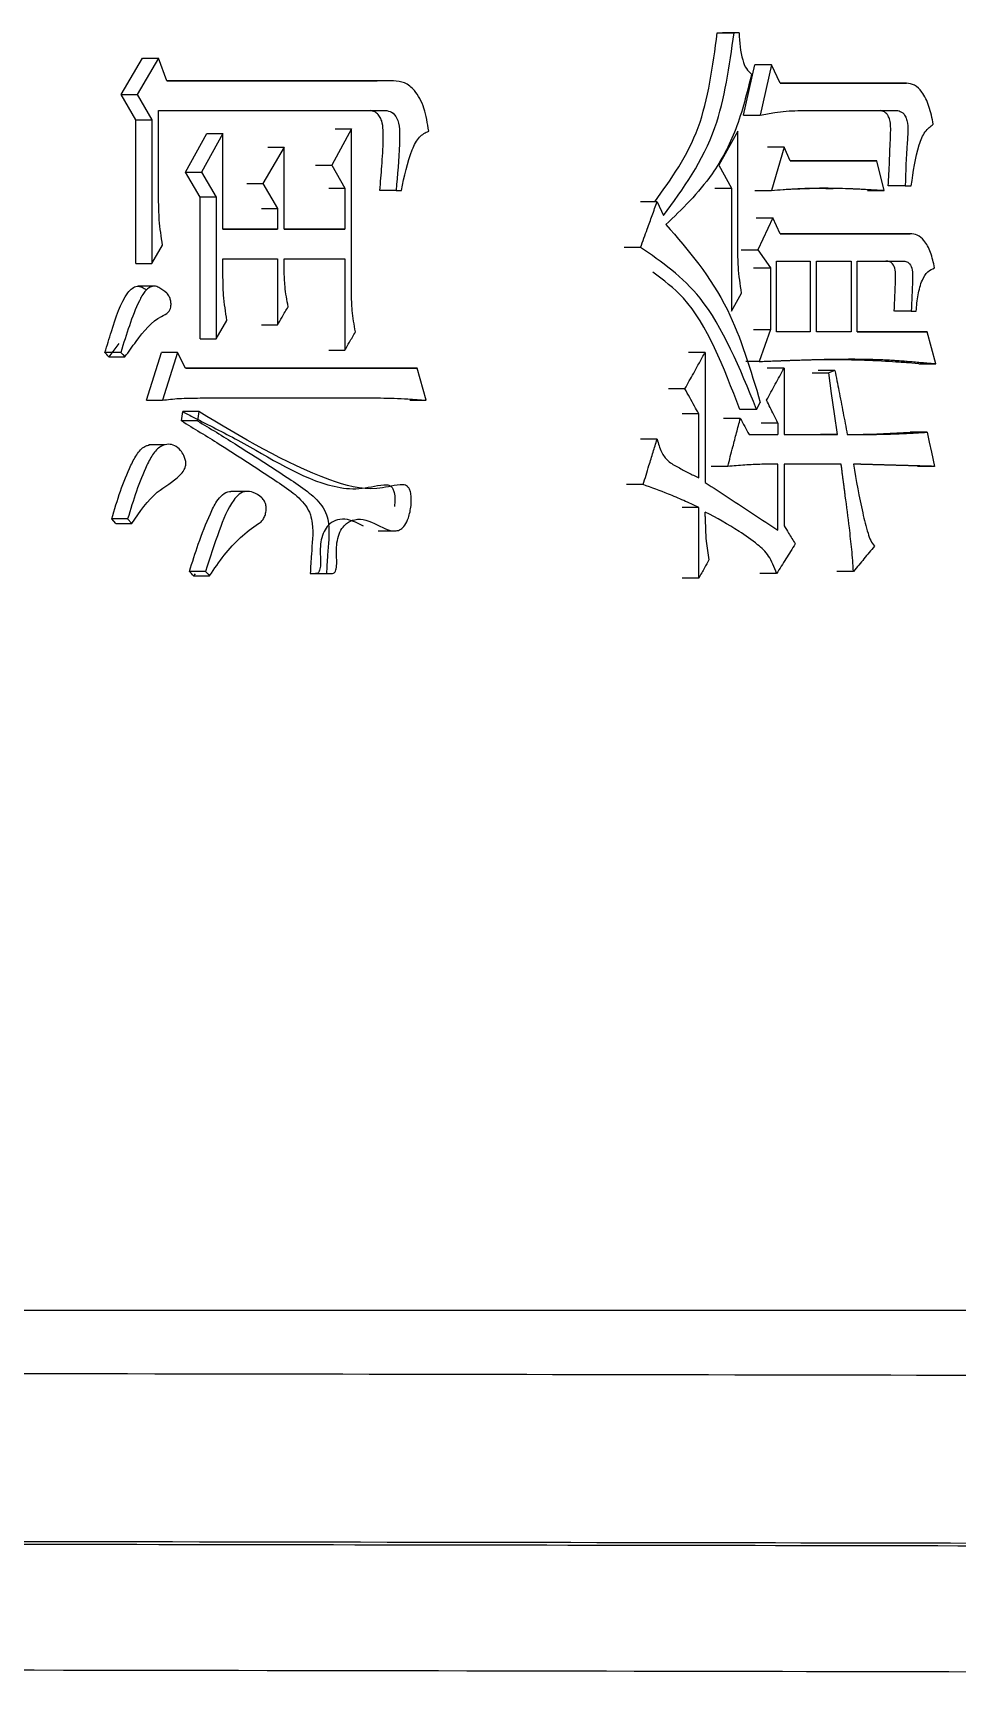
# Model space of a CAD drawing. Header units: millimetres. Extents: x 2687 to 4367, y 1046 to 2234.
# Drawn here: x 3491.01 to 3495.39, y 1370.34 to 1378.16 of the extents above; entities that cross this region are included whole.
import ezdxf

# ---------------------------------------------------------------- set-up
doc = ezdxf.new("R2010")
doc.units = ezdxf.units.MM

msp = doc.modelspace()

# ---------------------------------------------------------------- linework, layer by layer
at = {"color": 7, "linetype": 'Continuous', "lineweight": 25}
for p, q in [((3494.2582, 1378.1602), (3494.3372, 1378.1602)), ((3494.361, 1378.1602), (3494.282, 1378.1602)), ((3494.361, 1378.1602), (3494.3372, 1378.1602)), ((3491.4298, 1377.8681), (3491.5319, 1378.0412)), ((3491.6077, 1378.0412), (3491.5056, 1377.8681)), ((3491.5319, 1378.0412), (3491.6077, 1378.0412)), ((3491.646, 1377.933), (3491.6077, 1378.0412)), ((3494.3824, 1377.7708), (3494.4356, 1378.0087)), ((3494.5153, 1378.0087), (3494.4361, 1378.0087)), ((3494.5153, 1378.0087), (3494.4619, 1377.7708)), ((3494.5567, 1377.9222), (3494.5153, 1378.0087)), ((3492.722, 1377.933), (3491.646, 1377.933)), ((3491.646, 1377.933), (3492.6447, 1377.933)), ((3492.722, 1377.933), (3492.6448, 1377.933)), ((3495.1548, 1377.9222), (3494.5567, 1377.9222)), ((3494.5567, 1377.9222), (3495.0743, 1377.9222)), ((3495.0748, 1377.9222), (3495.1548, 1377.9222)), ((3491.4298, 1377.8681), (3491.5056, 1377.8681)), ((3491.5, 1377.7491), (3491.4298, 1377.8681)), ((3491.5056, 1377.8681), (3491.5758, 1377.7491)), ((3491.6077, 1377.7924), (3492.6909, 1377.7924)), ((3491.6077, 1377.3705), (3491.6077, 1377.7924)), ((3494.3828, 1377.7708), (3494.4619, 1377.7708)), ((3494.6394, 1377.7924), (3495.1141, 1377.7924)), ((3491.5, 1377.7491), (3491.5758, 1377.7491)), ((3491.5, 1377.0676), (3491.5, 1377.7491)), ((3491.5758, 1377.7491), (3491.5758, 1377.0676)), ((3491.7353, 1377.5003), (3491.8366, 1377.6842)), ((3491.9129, 1377.6842), (3491.8114, 1377.5003)), ((3491.8366, 1377.6842), (3491.9129, 1377.6842)), ((3491.9129, 1377.2299), (3491.9129, 1377.6842)), ((3492.5228, 1377.7058), (3492.429, 1377.5328)), ((3492.4458, 1377.7058), (3492.5228, 1377.7058)), ((3492.5228, 1376.927), (3492.5228, 1377.7058)), ((3494.355, 1377.695), (3494.2657, 1377.5328)), ((3494.355, 1377.1433), (3494.355, 1377.695)), ((3492.2032, 1377.6193), (3492.1025, 1377.4462)), ((3492.1266, 1377.6193), (3492.2032, 1377.6193)), ((3492.2032, 1377.2299), (3492.2032, 1377.6193)), ((3494.5744, 1377.6193), (3494.4952, 1377.6193)), ((3494.5744, 1377.6193), (3494.5153, 1377.4138)), ((3494.604, 1377.5544), (3494.5744, 1377.6193)), ((3492.3522, 1377.5328), (3492.429, 1377.5328)), ((3492.429, 1377.5328), (3492.4916, 1377.4246)), ((3494.2657, 1377.5328), (3494.3253, 1377.4246)), ((3494.9352, 1377.5544), (3495.015, 1377.5544)), ((3495.05, 1377.4138), (3495.015, 1377.5544)), ((3491.7353, 1377.5003), (3491.8114, 1377.5003)), ((3491.805, 1377.3813), (3491.7353, 1377.5003)), ((3491.8114, 1377.5003), (3491.8812, 1377.3813)), ((3492.026, 1377.4462), (3492.1025, 1377.4462)), ((3492.1025, 1377.4462), (3492.1718, 1377.3272)), ((3491.8812, 1377.3813), (3491.805, 1377.3813)), ((3491.805, 1376.7106), (3491.805, 1377.3813)), ((3491.8812, 1377.3813), (3491.8812, 1376.7106)), ((3492.4146, 1377.4246), (3492.4916, 1377.4246)), ((3492.4916, 1377.4246), (3492.4916, 1377.2299)), ((3492.7344, 1377.4138), (3492.6572, 1377.4138)), ((3492.7344, 1377.4138), (3492.7593, 1377.4138)), ((3494.2463, 1377.4246), (3494.3253, 1377.4246)), ((3494.3253, 1377.4246), (3494.3253, 1376.8405)), ((3494.4361, 1377.4138), (3494.5153, 1377.4138)), ((3494.9701, 1377.4138), (3495.05, 1377.4138)), ((3495.149, 1377.4354), (3495.069, 1377.4354)), ((3495.149, 1377.4354), (3495.178, 1377.4354)), ((3492.0952, 1377.3272), (3492.1718, 1377.3272)), ((3492.1718, 1377.3272), (3492.1718, 1377.2299)), ((3493.9723, 1377.3597), (3493.8937, 1377.3597)), ((3493.9723, 1377.3597), (3494.0024, 1377.2948)), ((3492.1718, 1377.2299), (3491.9129, 1377.2299)), ((3491.9129, 1377.2299), (3492.0952, 1377.2299)), ((3492.0952, 1377.2299), (3492.1718, 1377.2299)), ((3492.4916, 1377.2299), (3492.2032, 1377.2299)), ((3492.2032, 1377.2299), (3492.4145, 1377.2299)), ((3492.4146, 1377.2299), (3492.4916, 1377.2299)), ((3494.442, 1377.284), (3494.5212, 1377.284)), ((3494.5212, 1377.284), (3494.4501, 1377.1325)), ((3494.5567, 1377.2083), (3494.5212, 1377.284)), ((3495.1722, 1377.2083), (3494.5567, 1377.2083)), ((3494.5567, 1377.2083), (3495.0917, 1377.2083)), ((3495.0922, 1377.2083), (3495.1722, 1377.2083)), ((3491.5758, 1377.0676), (3491.6269, 1377.1541)), ((3493.8941, 1377.1434), (3493.8156, 1377.1434)), ((3494.3709, 1377.1325), (3494.4501, 1377.1325)), ((3494.4501, 1377.1325), (3494.5094, 1377.046)), ((3491.5, 1377.0676), (3491.5758, 1377.0676)), ((3491.9129, 1377.0892), (3492.1718, 1377.0892)), ((3491.9129, 1377.0135), (3491.9129, 1377.0892)), ((3492.1718, 1377.0892), (3492.1718, 1376.7755)), ((3492.2032, 1377.0892), (3492.4916, 1377.0892)), ((3492.2032, 1377.0352), (3492.2032, 1377.0892)), ((3492.4916, 1377.0892), (3492.4916, 1376.6566)), ((3494.539, 1376.7431), (3494.539, 1377.0784)), ((3494.539, 1377.0784), (3494.6984, 1377.0784)), ((3494.6984, 1377.0784), (3494.6984, 1376.7431)), ((3494.7278, 1377.0784), (3494.8922, 1377.0785)), ((3494.7278, 1376.7431), (3494.7278, 1377.0784)), ((3494.8922, 1377.0785), (3494.8922, 1376.7431)), ((3494.9215, 1377.0785), (3495.1374, 1377.0785)), ((3494.9215, 1376.7431), (3494.9215, 1377.0785)), ((3495.0575, 1377.0785), (3495.1375, 1377.0785)), ((3494.4301, 1377.046), (3494.5094, 1377.046)), ((3494.5094, 1377.046), (3494.5094, 1376.7539)), ((3491.5879, 1376.9598), (3491.5115, 1376.9598)), ((3494.3253, 1376.8405), (3494.3729, 1376.927)), ((3495.178, 1376.8405), (3495.098, 1376.8405)), ((3495.178, 1376.8405), (3495.2013, 1376.8405)), ((3491.8812, 1376.7106), (3491.9319, 1376.7972)), ((3492.0952, 1376.7755), (3492.1718, 1376.7755)), ((3494.4301, 1376.7539), (3494.5094, 1376.7539)), ((3494.5094, 1376.7539), (3494.456, 1376.6025)), ((3494.6984, 1376.7431), (3494.539, 1376.7431)), ((3494.6984, 1376.7431), (3494.6189, 1376.7431)), ((3494.8922, 1376.7431), (3494.7278, 1376.7431)), ((3494.8922, 1376.7431), (3494.8125, 1376.7431)), ((3495.2535, 1376.7431), (3494.9215, 1376.7431)), ((3494.9215, 1376.7431), (3495.1729, 1376.7431)), ((3495.1733, 1376.7431), (3495.2535, 1376.7431)), ((3495.294, 1376.5917), (3495.2535, 1376.7431)), ((3491.4191, 1376.6876), (3491.3723, 1376.6241)), ((3491.805, 1376.7106), (3491.8812, 1376.7106)), ((3491.4288, 1376.6457), (3491.3531, 1376.6457)), ((3491.3723, 1376.6241), (3491.4479, 1376.6241)), ((3491.551, 1376.4186), (3491.621, 1376.6457)), ((3491.697, 1376.6457), (3491.621, 1376.6457)), ((3491.697, 1376.6457), (3491.6269, 1376.4186)), ((3491.7351, 1376.57), (3491.697, 1376.6457)), ((3492.4146, 1376.6566), (3492.4916, 1376.6566)), ((3494.2, 1376.6458), (3494.1212, 1376.6458)), ((3494.2, 1376.6458), (3494.2, 1376.0292)), ((3494.456, 1376.6025), (3494.3926, 1376.6025)), ((3495.2134, 1376.5917), (3495.1459, 1376.5974)), ((3495.2138, 1376.5917), (3495.294, 1376.5917)), ((3492.8336, 1376.57), (3491.7351, 1376.57)), ((3491.7351, 1376.57), (3492.7562, 1376.57)), ((3492.7563, 1376.57), (3492.8336, 1376.57)), ((3492.877, 1376.4186), (3492.8336, 1376.57)), ((3494.5744, 1376.57), (3494.4951, 1376.57)), ((3494.5744, 1376.57), (3494.5744, 1376.2563)), ((3494.7071, 1376.5484), (3494.7866, 1376.5484)), ((3494.816, 1376.5592), (3494.7364, 1376.5592)), ((3494.816, 1376.5592), (3494.7866, 1376.5484)), ((3491.805, 1376.4294), (3492.6598, 1376.4294)), ((3492.5827, 1376.4294), (3492.6598, 1376.4294)), ((3494.1043, 1376.4727), (3494.0256, 1376.4727)), ((3491.551, 1376.4186), (3491.6269, 1376.4186)), ((3491.7162, 1376.3212), (3491.7226, 1376.3645)), ((3491.7987, 1376.3645), (3491.7226, 1376.3645)), ((3491.7987, 1376.3645), (3491.7923, 1376.3212)), ((3492.7996, 1376.4186), (3492.877, 1376.4186)), ((3494.1702, 1376.3537), (3494.0914, 1376.3537)), ((3494.1702, 1376.0508), (3494.1702, 1376.3537)), ((3494.4441, 1376.3753), (3494.4619, 1376.4077)), ((3491.7923, 1376.3212), (3491.7162, 1376.3212)), ((3494.3669, 1376.3321), (3494.2879, 1376.3321)), ((3494.5449, 1376.3104), (3494.4656, 1376.3104)), ((3494.5449, 1376.3104), (3494.5449, 1376.2563)), ((3491.6377, 1376.2076), (3491.5618, 1376.2076)), ((3493.9723, 1376.2347), (3493.8934, 1376.2347)), ((3494.4085, 1376.2563), (3494.5449, 1376.2563)), ((3494.4656, 1376.2563), (3494.5449, 1376.2563)), ((3494.5744, 1376.2563), (3494.8277, 1376.2563)), ((3494.8277, 1376.2563), (3494.7481, 1376.2563)), ((3495.2535, 1376.2672), (3495.1729, 1376.2672)), ((3494.5449, 1375.802), (3494.5449, 1376.1157)), ((3494.8453, 1376.1157), (3494.5744, 1376.1157)), ((3494.5744, 1376.1157), (3494.5744, 1375.8236)), ((3494.3074, 1376.1049), (3494.2284, 1376.1049)), ((3495.2882, 1376.1049), (3495.208, 1376.1049)), ((3492.0268, 1375.9865), (3491.9499, 1375.9865)), ((3493.9061, 1376.0183), (3493.8276, 1376.0183)), ((3494.1702, 1375.9102), (3494.0914, 1375.9102)), ((3494.1702, 1375.5748), (3494.1702, 1375.9102)), ((3494.2, 1375.8669), (3494.2, 1375.8885)), ((3491.4043, 1375.8344), (3491.3851, 1375.8561)), ((3491.4043, 1375.8344), (3491.48, 1375.8344)), ((3491.4608, 1375.8561), (3491.48, 1375.8344)), ((3492.6484, 1375.7989), (3492.7261, 1375.7989)), ((3491.8304, 1375.6073), (3491.7543, 1375.6073)), ((3491.7732, 1375.5857), (3491.8494, 1375.5857)), ((3491.7805, 1375.5959), (3491.7733, 1375.5857)), ((3492.3522, 1375.5965), (3492.429, 1375.5965)), ((3494.1702, 1375.5748), (3494.0913, 1375.5748)), ((3494.539, 1375.5965), (3494.4597, 1375.5965)), ((3494.9039, 1375.6073), (3494.8242, 1375.6073))]:
    msp.add_line(p, q, dxfattribs=at)
at = {"color": 7, "linetype": 'Continuous', "lineweight": 25, "flags": 128}
for points in [[(3491.3723, 1376.6241), (3491.3675, 1376.6295), (3491.3627, 1376.6349), (3491.3531, 1376.6457)], [(3491.4288, 1376.6457), (3491.4383, 1376.6349), (3491.4479, 1376.6241)], [(3494.8277, 1376.2563), (3494.814, 1376.3537), (3494.8003, 1376.451), (3494.7866, 1376.5484)], [(3494.4441, 1376.3753), (3494.4088, 1376.3753), (3494.3867, 1376.3753), (3494.365, 1376.3753)], [(3495.2535, 1376.2672), (3495.2635, 1376.2201), (3495.2736, 1376.1731), (3495.2882, 1376.1049)], [(3491.4608, 1375.8561), (3491.4327, 1375.8561), (3491.4089, 1375.8561), (3491.3851, 1375.8561)], [(3491.7733, 1375.5857), (3491.7684, 1375.5912), (3491.7636, 1375.5967), (3491.7543, 1375.6073)], [(3491.8304, 1375.6073), (3491.8353, 1375.6018), (3491.8423, 1375.5937), (3491.8494, 1375.5857)], [(3492.3272, 1375.5965), (3492.3556, 1375.5965), (3492.404, 1375.5965)]]:
    msp.add_lwpolyline(points, dxfattribs=at)
at = {"color": 7, "linetype": 'Continuous', "lineweight": 25}
for points, knots in [([(3493.9612, 1377.3597), (3494.0394, 1377.468), (3494.1931, 1377.6811), (3494.2365, 1378.0023), (3494.2578, 1378.1602)], [0, 0, 0, 0, 0.5085385, 1, 1, 1, 1]), ([(3494.0024, 1377.2948), (3494.0959, 1377.4221), (3494.2659, 1377.6534), (3494.3151, 1378.0031), (3494.3372, 1378.1602)], [0, 0, 0, 0, 0.550671, 1, 1, 1, 1]), ([(3494.2578, 1378.1602), (3494.2622, 1378.1602), (3494.2701, 1378.1602), (3494.2781, 1378.1602), (3494.2816, 1378.1602)], [0, 0, 0, 0, 0.56, 1, 1, 1, 1]), ([(3494.361, 1378.1602), (3494.3639, 1378.1161), (3494.3678, 1378.0552), (3494.3937, 1377.9884), (3494.4116, 1377.973), (3494.4204, 1377.9655)], [0, 0, 0, 0, 0.571542, 0.789948, 1, 1, 1, 1]), ([(3492.8893, 1377.695), (3492.8832, 1377.7321), (3492.8712, 1377.8048), (3492.8287, 1377.8877), (3492.7747, 1377.9283), (3492.7395, 1377.9314), (3492.722, 1377.933)], [0, 0, 0, 0, 0.292671, 0.574804, 0.788903, 1, 1, 1, 1]), ([(3494.4204, 1377.9655), (3494.3983, 1377.8759), (3494.3546, 1377.699), (3494.2165, 1377.4455), (3494.0906, 1377.3247), (3494.0144, 1377.2515)], [0, 0, 0, 0, 0.288018, 0.569196, 1, 1, 1, 1]), ([(3495.2824, 1377.7275), (3495.2765, 1377.7563), (3495.2647, 1377.8131), (3495.2338, 1377.8796), (3495.1945, 1377.9172), (3495.168, 1377.9206), (3495.1548, 1377.9222)], [0, 0, 0, 0, 0.291495, 0.574413, 0.789057, 1, 1, 1, 1]), ([(3492.6571, 1377.4138), (3492.6604, 1377.4521), (3492.6674, 1377.5321), (3492.6731, 1377.6277), (3492.6736, 1377.6994), (3492.6693, 1377.7388), (3492.6565, 1377.7658), (3492.6414, 1377.7821), (3492.6265, 1377.7895), (3492.6168, 1377.7917), (3492.6137, 1377.7924)], [0, 0, 0, 0, 0.268829, 0.56133, 0.664341, 0.768404, 0.830798, 0.892792, 0.965759, 1, 1, 1, 1]), ([(3492.6909, 1377.7924), (3492.701, 1377.7895), (3492.7216, 1377.7837), (3492.7472, 1377.7454), (3492.7515, 1377.6891), (3492.7484, 1377.5787), (3492.7406, 1377.4868), (3492.7344, 1377.4138)], [0, 0, 0, 0, 0.110883, 0.226049, 0.356903, 0.489202, 1, 1, 1, 1]), ([(3494.4619, 1377.7708), (3494.4846, 1377.775), (3494.5255, 1377.7826), (3494.5847, 1377.7903), (3494.6212, 1377.7917), (3494.6394, 1377.7924)], [0, 0, 0, 0, 0.38409, 0.691775, 1, 1, 1, 1]), ([(3495.0685, 1377.4354), (3495.0708, 1377.4737), (3495.0753, 1377.551), (3495.0778, 1377.642), (3495.0812, 1377.7056), (3495.0789, 1377.7389), (3495.0714, 1377.7628), (3495.0608, 1377.7798), (3495.0475, 1377.7878), (3495.0381, 1377.791), (3495.0337, 1377.7925)], [0, 0, 0, 0, 0.286968, 0.580596, 0.680153, 0.764019, 0.826522, 0.878176, 0.943989, 1, 1, 1, 1]), ([(3495.1141, 1377.7925), (3495.1221, 1377.79), (3495.135, 1377.7859), (3495.15, 1377.7675), (3495.1657, 1377.7213), (3495.1549, 1377.6039), (3495.1513, 1377.5024), (3495.149, 1377.4354)], [0, 0, 0, 0, 0.101343, 0.162893, 0.226662, 0.489518, 1, 1, 1, 1]), ([(3492.7593, 1377.4138), (3492.7731, 1377.4801), (3492.7922, 1377.5718), (3492.8413, 1377.6725), (3492.8736, 1377.6876), (3492.8893, 1377.695)], [0, 0, 0, 0, 0.572938, 0.791384, 1, 1, 1, 1]), ([(3495.178, 1377.4354), (3495.1871, 1377.502), (3495.1997, 1377.5941), (3495.2406, 1377.6964), (3495.2687, 1377.7173), (3495.2824, 1377.7275)], [0, 0, 0, 0, 0.5719863, 0.7904957, 1, 1, 1, 1]), ([(3495.015, 1377.5544), (3494.9156, 1377.5544), (3494.7791, 1377.5544), (3494.6414, 1377.5544), (3494.604, 1377.5544)], [0, 0, 0, 0, 0.728341, 1, 1, 1, 1]), ([(3494.604, 1377.5544), (3494.6775, 1377.5544), (3494.7882, 1377.5544), (3494.8979, 1377.5544), (3494.9347, 1377.5544)], [0, 0, 0, 0, 0.664139, 1, 1, 1, 1]), ([(3491.6269, 1377.1541), (3491.6205, 1377.1939), (3491.6092, 1377.265), (3491.6082, 1377.3382), (3491.6077, 1377.3705)], [0, 0, 0, 0, 0.558835, 1, 1, 1, 1]), ([(3494.5153, 1377.4138), (3494.5337, 1377.4152), (3494.5612, 1377.4173), (3494.5934, 1377.4196), (3494.6094, 1377.4206), (3494.6255, 1377.4215), (3494.6736, 1377.4241), (3494.7377, 1377.4256), (3494.8108, 1377.4251), (3494.8495, 1377.424), (3494.8723, 1377.4232), (3494.8791, 1377.423), (3494.8882, 1377.4226), (3494.8973, 1377.4222), (3494.9064, 1377.4218), (3494.9132, 1377.4215), (3494.9201, 1377.4212), (3494.9292, 1377.4207), (3494.9382, 1377.4203), (3494.9473, 1377.4198), (3494.9541, 1377.4194), (3494.9632, 1377.4189), (3494.9723, 1377.4184), (3494.9837, 1377.4178), (3494.995, 1377.4171), (3495.0086, 1377.4163), (3495.0269, 1377.4152), (3495.0407, 1377.4144), (3495.05, 1377.4138)], [0, 0, 0, 0, 0.10244, 0.15366, 0.17927, 0.192075, 0.243295, 0.448194, 0.550635, 0.653077, 0.665882, 0.678687, 0.691492, 0.717102, 0.729907, 0.742712, 0.755517, 0.768321, 0.793931, 0.806736, 0.819541, 0.832346, 0.857956, 0.870761, 0.896371, 0.921981, 0.947591, 1, 1, 1, 1]), ([(3494.6023, 1377.4201), (3494.6035, 1377.4202), (3494.6125, 1377.4205), (3494.7009, 1377.4241), (3494.7563, 1377.4238), (3494.7946, 1377.4231), (3494.8026, 1377.4229), (3494.8075, 1377.4227)], [0, 0, 0, 0, 0.061722, 0.491152, 0.7307935, 0.8351844, 1, 1, 1, 1]), ([(3493.8941, 1377.1434), (3493.9046, 1377.1724), (3493.9229, 1377.2229), (3493.949, 1377.295), (3493.9645, 1377.3381), (3493.9723, 1377.3597)], [0, 0, 0, 0, 0.402386, 0.701193, 1, 1, 1, 1]), ([(3494.0144, 1377.2515), (3494.1206, 1377.1291), (3494.3132, 1376.9069), (3494.4159, 1376.5624), (3494.4619, 1376.4077)], [0, 0, 0, 0, 0.551113, 1, 1, 1, 1]), ([(3495.2882, 1377.046), (3495.2829, 1377.0713), (3495.2723, 1377.1211), (3495.2426, 1377.1762), (3495.2071, 1377.2049), (3495.1838, 1377.2072), (3495.1722, 1377.2083)], [0, 0, 0, 0, 0.291879, 0.573778, 0.788361, 1, 1, 1, 1]), ([(3494.4441, 1376.3753), (3494.3647, 1376.5707), (3494.2252, 1376.9138), (3493.9937, 1377.0743), (3493.8941, 1377.1434)], [0, 0, 0, 0, 0.5695969, 1, 1, 1, 1]), ([(3494.3729, 1376.927), (3494.3668, 1376.9681), (3494.3563, 1377.0392), (3494.3554, 1377.1124), (3494.355, 1377.1433)], [0, 0, 0, 0, 0.576908, 1, 1, 1, 1]), ([(3495.0975, 1376.8405), (3495.0997, 1376.8898), (3495.1025, 1376.952), (3495.1042, 1377.0262), (3495.0959, 1377.0626), (3495.0761, 1377.077), (3495.0632, 1377.078), (3495.0569, 1377.0785)], [0, 0, 0, 0, 0.513666, 0.647616, 0.773872, 0.888864, 1, 1, 1, 1]), ([(3495.1374, 1377.0785), (3495.1437, 1377.078), (3495.1566, 1377.077), (3495.1764, 1377.0626), (3495.1847, 1377.0262), (3495.183, 1376.952), (3495.1802, 1376.8898), (3495.178, 1376.8405)], [0, 0, 0, 0, 0.111245, 0.226323, 0.352571, 0.486481, 1, 1, 1, 1]), ([(3491.9319, 1376.7972), (3491.9256, 1376.8369), (3491.9143, 1376.9081), (3491.9133, 1376.9812), (3491.9129, 1377.0135)], [0, 0, 0, 0, 0.558836, 1, 1, 1, 1]), ([(3492.2221, 1376.8621), (3492.2164, 1376.8938), (3492.2061, 1376.9505), (3492.2041, 1377.0092), (3492.2032, 1377.0352)], [0, 0, 0, 0, 0.558879, 1, 1, 1, 1]), ([(3494.3646, 1376.3753), (3494.2879, 1376.576), (3494.1816, 1376.8542), (3494.0026, 1376.9883), (3493.9527, 1377.0257)], [0, 0, 0, 0, 0.72121, 1, 1, 1, 1]), ([(3495.2013, 1376.8405), (3495.2036, 1376.8666), (3495.2082, 1376.9184), (3495.226, 1376.9852), (3495.2548, 1377.0312), (3495.2772, 1377.0411), (3495.2882, 1377.046)], [0, 0, 0, 0, 0.2904, 0.575151, 0.790821, 1, 1, 1, 1]), ([(3491.3531, 1376.6457), (3491.3634, 1376.6783), (3491.3942, 1376.7765), (3491.4293, 1376.8933), (3491.4819, 1376.951), (3491.5056, 1376.9624), (3491.5296, 1376.9564), (3491.5436, 1376.9462), (3491.5506, 1376.941)], [0, 0, 0, 0, 0.2296847, 0.691562, 0.7707687, 0.8503095, 0.9246507, 1, 1, 1, 1]), ([(3491.4479, 1376.6241), (3491.4654, 1376.6487), (3491.5181, 1376.7226), (3491.5853, 1376.8042), (3491.6478, 1376.8278), (3491.6617, 1376.8463), (3491.666, 1376.8602), (3491.6671, 1376.8763), (3491.6649, 1376.8938), (3491.6583, 1376.9121), (3491.6398, 1376.9345), (3491.6157, 1376.9502), (3491.5885, 1376.9624), (3491.5647, 1376.9556), (3491.5385, 1376.9334), (3491.5052, 1376.8699), (3491.4675, 1376.7727), (3491.4417, 1376.6882), (3491.4288, 1376.6457)], [0, 0, 0, 0, 0.109185, 0.329159, 0.383764, 0.397994, 0.412315, 0.428913, 0.44575, 0.465116, 0.490353, 0.552222, 0.585254, 0.61868, 0.660425, 0.720614, 0.859403, 1, 1, 1, 1]), ([(3492.5415, 1376.7431), (3492.5354, 1376.7767), (3492.5245, 1376.8369), (3492.5233, 1376.8994), (3492.5228, 1376.927)], [0, 0, 0, 0, 0.558545, 1, 1, 1, 1]), ([(3492.1718, 1376.7755), (3492.1789, 1376.7879), (3492.1909, 1376.8085), (3492.2077, 1376.8373), (3492.2173, 1376.8538), (3492.2221, 1376.8621)], [0, 0, 0, 0, 0.42837, 0.714189, 1, 1, 1, 1]), ([(3492.4916, 1376.6566), (3492.4987, 1376.6689), (3492.5106, 1376.6895), (3492.5272, 1376.7184), (3492.5367, 1376.7348), (3492.5415, 1376.7431)], [0, 0, 0, 0, 0.428365, 0.714185, 1, 1, 1, 1]), ([(3494.1043, 1376.4727), (3494.1182, 1376.4976), (3494.141, 1376.539), (3494.1729, 1376.5967), (3494.191, 1376.6294), (3494.2, 1376.6458)], [0, 0, 0, 0, 0.432644, 0.716322, 1, 1, 1, 1]), ([(3494.456, 1376.6025), (3494.4613, 1376.6027), (3494.4718, 1376.6031), (3494.4876, 1376.6037), (3494.5033, 1376.6043), (3494.5191, 1376.6049), (3494.5322, 1376.6054), (3494.5453, 1376.6058), (3494.5558, 1376.6062), (3494.5663, 1376.6066), (3494.5742, 1376.6069), (3494.5807, 1376.6071), (3494.5899, 1376.6075), (3494.5991, 1376.6078), (3494.6095, 1376.6081), (3494.6174, 1376.6084), (3494.6279, 1376.6088), (3494.6383, 1376.6091), (3494.6514, 1376.6095), (3494.6619, 1376.6098), (3494.6723, 1376.6102), (3494.6789, 1376.6104), (3494.6854, 1376.6106), (3494.692, 1376.6107), (3494.6985, 1376.6109), (3494.705, 1376.6111), (3494.7115, 1376.6113), (3494.7181, 1376.6115), (3494.7246, 1376.6116), (3494.7311, 1376.6118), (3494.7376, 1376.612), (3494.7442, 1376.6121), (3494.7507, 1376.6123), (3494.7572, 1376.6124), (3494.7637, 1376.6126), (3494.7781, 1376.6129), (3494.8328, 1376.614), (3494.9056, 1376.6147), (3494.9782, 1376.6135), (3495.0145, 1376.6123), (3495.0352, 1376.6115), (3495.0507, 1376.6108), (3495.0662, 1376.61), (3495.0817, 1376.6091), (3495.0946, 1376.6083), (3495.1075, 1376.6074), (3495.1204, 1376.6066), (3495.1333, 1376.6056), (3495.1462, 1376.6046), (3495.1591, 1376.6036), (3495.1745, 1376.6024), (3495.1874, 1376.6013), (3495.2002, 1376.6002), (3495.2131, 1376.5991), (3495.2259, 1376.5979), (3495.2388, 1376.5968), (3495.2516, 1376.5956), (3495.2644, 1376.5944), (3495.2786, 1376.5931), (3495.2876, 1376.5923), (3495.294, 1376.5917)], [0, 0, 0, 0, 0.018603, 0.037206, 0.055809, 0.074412, 0.093015, 0.102316, 0.120919, 0.130221, 0.139522, 0.148824, 0.153474, 0.172077, 0.181379, 0.19068, 0.199982, 0.218585, 0.227886, 0.246489, 0.255791, 0.265092, 0.269743, 0.279044, 0.288346, 0.292997, 0.302298, 0.311599, 0.31625, 0.325552, 0.334853, 0.339504, 0.348805, 0.358107, 0.362758, 0.372059, 0.409265, 0.558092, 0.632505, 0.669711, 0.688314, 0.706917, 0.72552, 0.744123, 0.762726, 0.772028, 0.790631, 0.809233, 0.818535, 0.837138, 0.855741, 0.874344, 0.883645, 0.902248, 0.920851, 0.930153, 0.948756, 0.967359, 0.97666, 1, 1, 1, 1]), ([(3494.6654, 1376.6099), (3494.6654, 1376.6099), (3494.6654, 1376.6099), (3494.7448, 1376.612), (3494.8759, 1376.6126), (3495.0265, 1376.6065), (3495.112, 1376.6011), (3495.1485, 1376.5985), (3495.161, 1376.5976), (3495.1661, 1376.5972), (3495.1658, 1376.5972), (3495.1658, 1376.5972)], [0, 0, 0, 0, 0.005956, 0.09253, 0.479471, 0.775614, 0.898514, 0.970424, 0.985739, 0.999253, 1, 1, 1, 1]), ([(3494.4916, 1376.4186), (3494.5054, 1376.4438), (3494.533, 1376.4943), (3494.5606, 1376.5448), (3494.5744, 1376.57)], [0, 0, 0, 0, 0.5, 1, 1, 1, 1]), ([(3494.816, 1376.5592), (3494.8222, 1376.5272), (3494.8351, 1376.4607), (3494.8546, 1376.3597), (3494.868, 1376.2908), (3494.8746, 1376.2563)], [0, 0, 0, 0, 0.317295, 0.658647, 1, 1, 1, 1]), ([(3491.6269, 1376.4186), (3491.6522, 1376.4219), (3491.6946, 1376.4275), (3491.754, 1376.4286), (3491.788, 1376.4291), (3491.805, 1376.4294)], [0, 0, 0, 0, 0.426865, 0.713404, 1, 1, 1, 1]), ([(3492.6598, 1376.4294), (3492.6816, 1376.4291), (3492.7253, 1376.4285), (3492.7977, 1376.4252), (3492.8482, 1376.421), (3492.877, 1376.4186)], [0, 0, 0, 0, 0.300385, 0.600783, 1, 1, 1, 1]), ([(3494.1702, 1376.3537), (3494.1633, 1376.3662), (3494.1489, 1376.3922), (3494.1269, 1376.4319), (3494.1119, 1376.4591), (3494.1043, 1376.4727)], [0, 0, 0, 0, 0.314652, 0.657325, 1, 1, 1, 1]), ([(3491.7226, 1376.3645), (3491.74, 1376.3552), (3491.827, 1376.3091), (3492.0671, 1376.1931), (3492.3199, 1376.0217), (3492.5588, 1375.9916), (3492.6444, 1376.0163), (3492.6961, 1376.0187), (3492.7111, 1376.0109), (3492.7201, 1375.9985), (3492.7269, 1375.978), (3492.7303, 1375.9486), (3492.7275, 1375.9263), (3492.726, 1375.9142)], [0, 0, 0, 0, 0.049956, 0.249704, 0.686626, 0.796056, 0.90562, 0.927942, 0.938242, 0.948634, 0.960298, 0.978294, 1, 1, 1, 1]), ([(3492.429, 1375.5965), (3492.4319, 1375.5966), (3492.4368, 1375.5968), (3492.443, 1375.6015), (3492.4476, 1375.609), (3492.4521, 1375.6256), (3492.4533, 1375.6675), (3492.4492, 1375.7196), (3492.4591, 1375.7752), (3492.476, 1375.8114), (3492.5028, 1375.8396), (3492.542, 1375.8571), (3492.6111, 1375.8517), (3492.6728, 1375.8072), (3492.7295, 1375.7965), (3492.757, 1375.8045), (3492.778, 1375.8259), (3492.7956, 1375.865), (3492.8057, 1375.9119), (3492.8072, 1375.9548), (3492.8032, 1375.9825), (3492.7967, 1375.9999), (3492.7884, 1376.0107), (3492.7739, 1376.0188), (3492.7244, 1376.0165), (3492.606, 1375.9821), (3492.2769, 1376.0776), (3492.0024, 1376.2422), (3491.7987, 1376.3645)], [0, 0, 0, 0, 0.005261, 0.008837, 0.012422, 0.017277, 0.029828, 0.061172, 0.078769, 0.096459, 0.112862, 0.137643, 0.170618, 0.238675, 0.261666, 0.275651, 0.289759, 0.306991, 0.331345, 0.347224, 0.357105, 0.364402, 0.370592, 0.376767, 0.392657, 0.46137, 0.600195, 1, 1, 1, 1]), ([(3494.5449, 1376.3104), (3494.5384, 1376.3235), (3494.5264, 1376.348), (3494.5086, 1376.3841), (3494.4973, 1376.4071), (3494.4916, 1376.4186)], [0, 0, 0, 0, 0.36195, 0.680974, 1, 1, 1, 1]), ([(3491.7162, 1376.3212), (3491.7759, 1376.2847), (3491.9211, 1376.1959), (3492.0943, 1376.0832), (3492.2327, 1375.9914), (3492.2954, 1375.9373), (3492.3285, 1375.8805), (3492.3439, 1375.8011), (3492.3321, 1375.7061), (3492.3285, 1375.6273), (3492.3271, 1375.5965)], [0, 0, 0, 0, 0.221958, 0.540906, 0.653572, 0.7486099, 0.7892232, 0.8220777, 0.9304856, 1, 1, 1, 1]), ([(3491.7923, 1376.3212), (3491.852, 1376.2848), (3491.9973, 1376.196), (3492.1707, 1376.0833), (3492.3094, 1375.9914), (3492.3723, 1375.9373), (3492.4055, 1375.8802), (3492.421, 1375.7991), (3492.4091, 1375.7043), (3492.4054, 1375.6255), (3492.404, 1375.5965)], [0, 0, 0, 0, 0.2217717, 0.5408252, 0.6535026, 0.7489436, 0.7896473, 0.8225494, 0.93445, 1, 1, 1, 1]), ([(3494.3074, 1376.1049), (3494.3155, 1376.1358), (3494.3295, 1376.1891), (3494.3493, 1376.2648), (3494.3611, 1376.3096), (3494.3669, 1376.3321)], [0, 0, 0, 0, 0.4083, 0.70415, 1, 1, 1, 1]), ([(3494.3669, 1376.3321), (3494.3739, 1376.3194), (3494.3877, 1376.2942), (3494.4016, 1376.269), (3494.4085, 1376.2563)], [0, 0, 0, 0, 0.5000008, 1, 1, 1, 1]), ([(3491.3851, 1375.8561), (3491.4121, 1375.9445), (3491.4459, 1376.0556), (3491.5059, 1376.1673), (3491.5375, 1376.2018), (3491.5581, 1376.2052), (3491.5633, 1376.206)], [0, 0, 0, 0, 0.631823, 0.79327, 0.948374, 1, 1, 1, 1]), ([(3491.48, 1375.8344), (3491.5183, 1375.8895), (3491.5861, 1375.987), (3491.6831, 1376.0336), (3491.7257, 1376.0813), (3491.7348, 1376.1017), (3491.738, 1376.1197), (3491.7348, 1376.1389), (3491.726, 1376.1603), (3491.7098, 1376.1846), (3491.6849, 1376.2056), (3491.6541, 1376.2117), (3491.6181, 1376.2041), (3491.5816, 1376.1682), (3491.5218, 1376.0546), (3491.4878, 1375.9441), (3491.4608, 1375.8561)], [0, 0, 0, 0, 0.207529, 0.367372, 0.400836, 0.41667, 0.431354, 0.448141, 0.466694, 0.497248, 0.538464, 0.578549, 0.619959, 0.682145, 0.746849, 1, 1, 1, 1]), ([(3493.9061, 1376.0183), (3493.9154, 1376.0485), (3493.931, 1376.0996), (3493.9531, 1376.1717), (3493.9659, 1376.2137), (3493.9723, 1376.2347)], [0, 0, 0, 0, 0.417909, 0.708955, 1, 1, 1, 1]), ([(3493.9723, 1376.2347), (3493.9781, 1376.2133), (3493.9896, 1376.1715), (3494.0262, 1376.1244), (3494.0722, 1376.1009), (3494.1209, 1376.0742), (3494.1537, 1376.0586), (3494.1702, 1376.0508)], [0, 0, 0, 0, 0.178456, 0.349692, 0.567005, 0.783635, 1, 1, 1, 1]), ([(3494.8736, 1376.2566), (3494.8884, 1376.2566), (3494.9459, 1376.2567), (3495.0458, 1376.2596), (3495.1305, 1376.2646), (3495.1729, 1376.2672)], [0, 0, 0, 0, 0.147579, 0.573728, 1, 1, 1, 1]), ([(3494.8746, 1376.2563), (3494.9158, 1376.2563), (3494.9583, 1376.2563), (3495.0032, 1376.2568), (3495.0096, 1376.2569), (3495.016, 1376.257), (3495.0224, 1376.2571), (3495.0276, 1376.2572), (3495.034, 1376.2573), (3495.0391, 1376.2574), (3495.0455, 1376.2575), (3495.0507, 1376.2576), (3495.0571, 1376.2578), (3495.0635, 1376.258), (3495.0737, 1376.2582), (3495.0827, 1376.2585), (3495.0916, 1376.2588), (3495.098, 1376.2591), (3495.1044, 1376.2593), (3495.1108, 1376.2596), (3495.1172, 1376.2598), (3495.1249, 1376.2602), (3495.1326, 1376.2605), (3495.1389, 1376.2608), (3495.1453, 1376.2611), (3495.1517, 1376.2614), (3495.1581, 1376.2618), (3495.1632, 1376.262), (3495.1683, 1376.2623), (3495.1734, 1376.2626), (3495.1798, 1376.2629), (3495.1862, 1376.2633), (3495.1926, 1376.2636), (3495.1989, 1376.264), (3495.213, 1376.2648), (3495.2316, 1376.2659), (3495.2476, 1376.2668), (3495.2535, 1376.2672)], [0, 0, 0, 0, 0.32454, 0.334682, 0.354966, 0.37525, 0.385391, 0.405675, 0.415817, 0.436101, 0.446242, 0.466526, 0.476668, 0.496952, 0.517235, 0.557803, 0.567945, 0.588228, 0.608512, 0.618654, 0.638938, 0.659221, 0.679505, 0.699789, 0.709931, 0.730214, 0.750498, 0.76064, 0.770782, 0.791065, 0.801207, 0.821491, 0.841775, 0.851916, 0.8722, 0.953335, 1, 1, 1, 1]), ([(3494.5449, 1376.1157), (3494.5196, 1376.1157), (3494.4674, 1376.1155), (3494.3883, 1376.1117), (3494.3344, 1376.1072), (3494.3074, 1376.1049)], [0, 0, 0, 0, 0.320269, 0.660054, 1, 1, 1, 1]), ([(3494.9039, 1375.6073), (3494.9014, 1375.6418), (3494.8964, 1375.7108), (3494.8824, 1375.8297), (3494.8709, 1375.9204), (3494.8631, 1375.9803), (3494.8615, 1375.9929), (3494.8602, 1376.0023), (3494.859, 1376.0118), (3494.858, 1376.0197), (3494.8569, 1376.0275), (3494.8561, 1376.0338), (3494.8551, 1376.0417), (3494.854, 1376.0496), (3494.853, 1376.0575), (3494.852, 1376.0653), (3494.8509, 1376.0732), (3494.8499, 1376.0811), (3494.8489, 1376.0889), (3494.8478, 1376.0968), (3494.8466, 1376.1063), (3494.8457, 1376.1126), (3494.8453, 1376.1157)], [0, 0, 0, 0, 0.201249, 0.402512, 0.701241, 0.738586, 0.757258, 0.77593, 0.794603, 0.813275, 0.822611, 0.841284, 0.85062, 0.869292, 0.887965, 0.897301, 0.915973, 0.934645, 0.943982, 0.962654, 0.981327, 1, 1, 1, 1]), ([(3495.2882, 1376.1049), (3495.2864, 1376.105), (3495.2836, 1376.105), (3495.2799, 1376.1051), (3495.2762, 1376.1052), (3495.2716, 1376.1054), (3495.2661, 1376.1055), (3495.2606, 1376.1057), (3495.255, 1376.1058), (3495.2495, 1376.106), (3495.2439, 1376.1061), (3495.2384, 1376.1063), (3495.2329, 1376.1065), (3495.2273, 1376.1066), (3495.2218, 1376.1068), (3495.2144, 1376.107), (3495.207, 1376.1072), (3495.1996, 1376.1074), (3495.1941, 1376.1075), (3495.1885, 1376.1077), (3495.183, 1376.1079), (3495.1774, 1376.108), (3495.1719, 1376.1082), (3495.1663, 1376.1083), (3495.1608, 1376.1085), (3495.1552, 1376.1086), (3495.1496, 1376.1088), (3495.1441, 1376.1089), (3495.1367, 1376.1092), (3495.1293, 1376.1094), (3495.1219, 1376.1096), (3495.1163, 1376.1097), (3495.1107, 1376.1099), (3495.1052, 1376.11), (3495.0996, 1376.1102), (3495.0941, 1376.1104), (3495.0885, 1376.1105), (3495.0829, 1376.1107), (3495.0774, 1376.1108), (3495.0718, 1376.111), (3495.0644, 1376.1112), (3495.0569, 1376.1114), (3495.0495, 1376.1116), (3495.0439, 1376.1118), (3495.0384, 1376.1119), (3495.0328, 1376.1121), (3495.0272, 1376.1122), (3495.0217, 1376.1124), (3495.0161, 1376.1126), (3495.0105, 1376.1127), (3495.0049, 1376.1129), (3494.9993, 1376.113), (3494.9938, 1376.1132), (3494.9863, 1376.1134), (3494.9789, 1376.1136), (3494.9714, 1376.1138), (3494.9659, 1376.114), (3494.9603, 1376.1141), (3494.9547, 1376.1143), (3494.9491, 1376.1144), (3494.9435, 1376.1146), (3494.9379, 1376.1148), (3494.9323, 1376.1149), (3494.9267, 1376.1151), (3494.9211, 1376.1152), (3494.9135, 1376.1154), (3494.9078, 1376.1156), (3494.9039, 1376.1157)], [0, 0, 0, 0, 0.014477, 0.021715, 0.028953, 0.043429, 0.057906, 0.072382, 0.086858, 0.101335, 0.115811, 0.130287, 0.144764, 0.15924, 0.173716, 0.188193, 0.217145, 0.231622, 0.246098, 0.260574, 0.275051, 0.289527, 0.304003, 0.31848, 0.332956, 0.347432, 0.361908, 0.376385, 0.390861, 0.419814, 0.43429, 0.448766, 0.463243, 0.477719, 0.492195, 0.506672, 0.521148, 0.535624, 0.550101, 0.564577, 0.579053, 0.608006, 0.622482, 0.636959, 0.651435, 0.665911, 0.680388, 0.694864, 0.70934, 0.723817, 0.738293, 0.752769, 0.767246, 0.781722, 0.810675, 0.825151, 0.839627, 0.854104, 0.86858, 0.883056, 0.897533, 0.912009, 0.926485, 0.940962, 0.955438, 0.969914, 1, 1, 1, 1]), ([(3494.9039, 1376.1157), (3494.917, 1376.0377), (3494.9358, 1375.9257), (3494.9666, 1375.8072), (3494.9843, 1375.7515), (3494.9971, 1375.7346), (3495.0033, 1375.7263)], [0, 0, 0, 0, 0.564923, 0.811394, 0.907312, 1, 1, 1, 1]), ([(3491.7542, 1375.6073), (3491.7677, 1375.6508), (3491.797, 1375.7452), (3491.841, 1375.8553), (3491.879, 1375.9364), (3491.9102, 1375.9728), (3491.9346, 1375.9874), (3491.9479, 1375.9855), (3491.9498, 1375.9852)], [0, 0, 0, 0, 0.286903, 0.6225, 0.772264, 0.876903, 0.981839, 1, 1, 1, 1]), ([(3491.8494, 1375.5857), (3491.8719, 1375.6192), (3491.9399, 1375.7206), (3492.028, 1375.8), (3492.097, 1375.8438), (3492.1092, 1375.8611), (3492.1163, 1375.8824), (3492.1187, 1375.9043), (3492.1166, 1375.9245), (3492.1097, 1375.9422), (3492.0902, 1375.9654), (3492.06, 1375.9818), (3492.0227, 1375.9896), (3491.9899, 1375.976), (3491.9402, 1375.92), (3491.8892, 1375.7895), (3491.8512, 1375.6717), (3491.8304, 1375.6073)], [0, 0, 0, 0, 0.118687, 0.359196, 0.382949, 0.402078, 0.421221, 0.441113, 0.455768, 0.470499, 0.490908, 0.548405, 0.590663, 0.633125, 0.674263, 0.821869, 1, 1, 1, 1]), ([(3494.1702, 1375.9102), (3494.1463, 1375.9213), (3494.0986, 1375.9436), (3494.0108, 1375.9807), (3493.9463, 1376.0039), (3493.9061, 1376.0183)], [0, 0, 0, 0, 0.274107, 0.548239, 1, 1, 1, 1]), ([(3494.2, 1376.0292), (3494.2382, 1376.0041), (3494.315, 1375.9537), (3494.4299, 1375.878), (3494.5065, 1375.8273), (3494.5449, 1375.802)], [0, 0, 0, 0, 0.330678, 0.665338, 1, 1, 1, 1]), ([(3494.539, 1375.5965), (3494.5278, 1375.6265), (3494.5057, 1375.6859), (3494.4389, 1375.7431), (3494.3396, 1375.8149), (3494.2545, 1375.8598), (3494.2, 1375.8885)], [0, 0, 0, 0, 0.161067, 0.318631, 0.564031, 1, 1, 1, 1]), ([(3492.5795, 1375.8211), (3492.5546, 1375.8343), (3492.5146, 1375.8555), (3492.4589, 1375.8553), (3492.4219, 1375.8369), (3492.3957, 1375.8065), (3492.3803, 1375.7684), (3492.3738, 1375.7234), (3492.375, 1375.6842), (3492.3758, 1375.6507), (3492.3752, 1375.6293), (3492.3722, 1375.6138), (3492.3684, 1375.6044), (3492.3627, 1375.5984), (3492.357, 1375.5965), (3492.3534, 1375.5965), (3492.3521, 1375.5965)], [0, 0, 0, 0, 0.2284353, 0.3659587, 0.4774701, 0.5607562, 0.6444141, 0.7217304, 0.8129523, 0.8611619, 0.908003, 0.931324, 0.9499647, 0.9687512, 0.9890609, 1, 1, 1, 1]), ([(3494.2, 1375.8669), (3494.2009, 1375.8278), (3494.2024, 1375.7582), (3494.2132, 1375.6909), (3494.218, 1375.6614)], [0, 0, 0, 0, 0.561073, 1, 1, 1, 1]), ([(3494.5744, 1375.8236), (3494.5817, 1375.8118), (3494.5942, 1375.7915), (3494.6119, 1375.7627), (3494.6224, 1375.7456), (3494.6276, 1375.7371)], [0, 0, 0, 0, 0.408883, 0.704441, 1, 1, 1, 1]), ([(3494.6276, 1375.7371), (3494.6128, 1375.7137), (3494.5833, 1375.6668), (3494.5538, 1375.62), (3494.539, 1375.5965)], [0, 0, 0, 0, 0.4999998, 1, 1, 1, 1]), ([(3495.0033, 1375.7263), (3494.9868, 1375.7065), (3494.9537, 1375.6668), (3494.9205, 1375.6271), (3494.9039, 1375.6073)], [0, 0, 0, 0, 0.499998, 1, 1, 1, 1]), ([(3494.218, 1375.6614), (3494.2111, 1375.649), (3494.1998, 1375.6284), (3494.1838, 1375.5996), (3494.1747, 1375.5831), (3494.1702, 1375.5748)], [0, 0, 0, 0, 0.428361, 0.714181, 1, 1, 1, 1]), ([(3492.404, 1375.5965), (3492.4087, 1375.5965), (3492.417, 1375.5965), (3492.4254, 1375.5965), (3492.429, 1375.5965)], [0, 0, 0, 0, 0.56, 1, 1, 1, 1]), ([(3445.1211, 1372.1039), (3445.7675, 1372.1039), (3449.0028, 1372.1039), (3454.7548, 1372.104), (3460.9544, 1372.1041), (3466.9638, 1372.1041), (3471.6032, 1372.1042), (3477.1404, 1372.1042), (3481.3488, 1372.1042), (3486.2833, 1372.1043), (3490.881, 1372.1043), (3494.9761, 1372.1043), (3498.6577, 1372.1044), (3501.2662, 1372.1044), (3504.0763, 1372.1045), (3505.9466, 1372.1046), (3507.9749, 1372.1047), (3508.7311, 1372.1047), (3509.2598, 1372.1048)], [0, 0, 0, 0, 0.020124, 0.100733, 0.181328, 0.221587, 0.302184, 0.342442, 0.423039, 0.463298, 0.543894, 0.624491, 0.664749, 0.745346, 0.785604, 0.8662, 0.906458, 1, 1, 1, 1]), ([(3419.944, 1371.8331), (3422.3387, 1371.8338), (3427.1439, 1371.8351), (3434.4681, 1371.836), (3440.4124, 1371.8359), (3444.9444, 1371.8353), (3448.0774, 1371.8348), (3451.1936, 1371.834), (3454.2873, 1371.8331), (3457.3528, 1371.832), (3460.3843, 1371.8307), (3464.6383, 1371.8286), (3470.1787, 1371.8253), (3476.9226, 1371.8201), (3483.6502, 1371.8134), (3489.3712, 1371.806), (3494.0917, 1371.7984), (3497.8944, 1371.791), (3501.3286, 1371.7827), (3504.287, 1371.7737), (3506.7404, 1371.764), (3507.7859, 1371.7571), (3508.3178, 1371.7537)], [0, 0, 0, 0, 0.060834, 0.1220737, 0.183719, 0.2102711, 0.2368979, 0.2635992, 0.2903751, 0.3172255, 0.3441506, 0.3711502, 0.4324096, 0.4986217, 0.5697855, 0.6458999, 0.6994123, 0.7551267, 0.8130428, 0.8731605, 0.9354796, 1, 1, 1, 1]), ([(3509.0738, 1370.9545), (3508.5741, 1370.9578), (3507.5882, 1370.9643), (3505.3077, 1370.9736), (3502.5469, 1370.9823), (3499.3186, 1370.9903), (3495.7079, 1370.9976), (3491.1619, 1371.0053), (3485.5587, 1371.013), (3478.8401, 1371.0202), (3471.9374, 1371.026), (3465.0079, 1371.0304), (3458.1839, 1371.0337), (3451.5738, 1371.0359), (3445.2639, 1371.0373), (3438.7421, 1371.0379), (3432.1599, 1371.0377), (3425.6814, 1371.0367), (3421.6755, 1371.0356), (3419.8031, 1371.0351)], [0, 0, 0, 0, 0.060587, 0.1195299, 0.1768287, 0.2324833, 0.2864935, 0.3388593, 0.4142998, 0.4860434, 0.5540892, 0.6184368, 0.6790855, 0.7360349, 0.7892846, 0.838834, 0.8991333, 0.9528558, 1, 1, 1, 1]), ([(3509.6106, 1370.9406), (3508.8857, 1370.9451), (3507.436, 1370.9542), (3503.6457, 1370.9671), (3498.7476, 1370.9792), (3492.7069, 1370.9902), (3485.659, 1370.9999), (3477.7161, 1371.0082), (3469.0165, 1371.0149), (3459.7091, 1371.0199), (3449.9519, 1371.0232), (3439.918, 1371.0246), (3429.7577, 1371.0243), (3423.0696, 1371.0225), (3419.7256, 1371.0216)], [0, 0, 0, 0, 0.083333, 0.166667, 0.25, 0.333334, 0.416667, 0.5, 0.583334, 0.666667, 0.75, 0.833334, 0.916667, 1, 1, 1, 1]), ([(3419.595, 1370.4329), (3422.6197, 1370.4337), (3428.6562, 1370.4354), (3437.8093, 1370.4357), (3446.8512, 1370.4344), (3455.6786, 1370.4314), (3464.1708, 1370.4268), (3471.0152, 1370.4216), (3476.4724, 1370.4165), (3480.8252, 1370.4118), (3485.283, 1370.4063), (3489.7616, 1370.3997), (3493.8954, 1370.3925), (3497.6359, 1370.3847), (3500.9542, 1370.3766), (3503.9894, 1370.3675), (3506.6416, 1370.3576), (3508.8765, 1370.3469), (3509.8545, 1370.3394), (3510.3536, 1370.3356)], [0, 0, 0, 0, 0.0746907, 0.1490623, 0.2231148, 0.2968479, 0.3702616, 0.4433557, 0.4832428, 0.5266364, 0.5735359, 0.623941, 0.6778511, 0.7254581, 0.7754993, 0.8279744, 0.882883, 0.940225, 1, 1, 1, 1])]:
    msp.add_open_spline(points, degree=3, knots=knots, dxfattribs=at)

doc.saveas('drawing.dxf')
